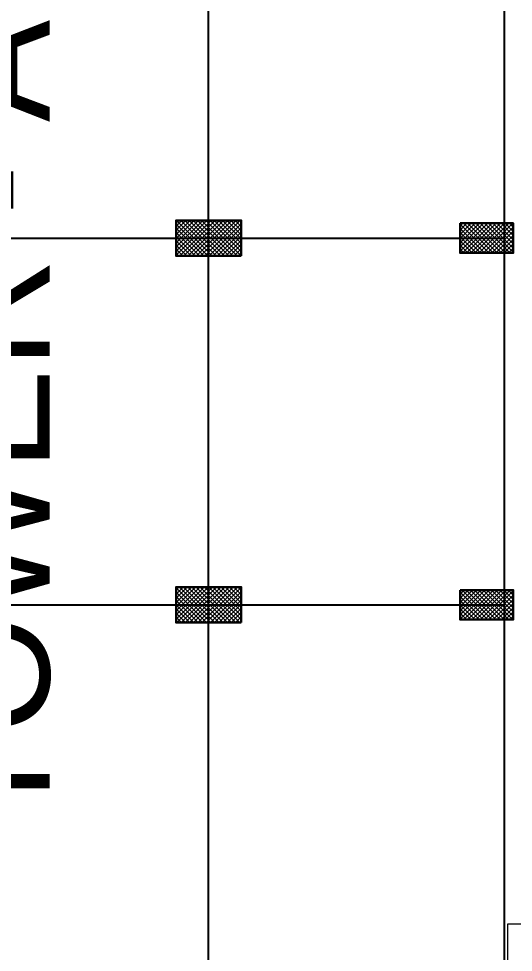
# Model space of a CAD drawing. Header units: inches. Extents: x 0 to 558, y -1 to 295.
# Drawn here: x 225.03 to 233.39, y 149.6 to 165.38 of the extents above; entities that cross this region are included whole.
import ezdxf

# ---------------------------------------------------------------- set-up
doc = ezdxf.new("R2010")
doc.units = ezdxf.units.IN
doc.header["$MEASUREMENT"] = 0
for name, color, linetype, lineweight in [('A-FINISH', 1, 'Continuous', 5), ('ars', 11, 'Continuous', 0), ('ARSIR', 31, 'Continuous', 5), ('ARSIR BETON', 8, 'Continuous', 5), ('KOL', 1, 'Continuous', 30), ('RUMPUT', 93, 'Continuous', 0)]:
    doc.layers.add(name, color=color, linetype=linetype, lineweight=lineweight)
doc.layers.add('as', color=1, linetype='Continuous', plot=False)
doc.layers.add('POLYLINE TPAK', color=4, linetype='Continuous', lineweight=20, plot=False)
doc.styles.get("Standard").update_dxf_attribs({"font": 'arial.ttf'})

# ---------------------------------------------------------------- blocks, each defined once
blk = doc.blocks.new('k1')
at = {"layer": 'ars'}
h = blk.add_hatch(dxfattribs=at)
h.set_pattern_fill('_USER', color=256, scale=0.05, angle=45, double=1, pattern_type=0)
h.set_pattern_definition([(45, (0, -5), (-0.03535534, 0.03535534), []), (135, (0, -5), (-0.03535534, -0.03535534), [])])
h.paths.add_polyline_path([(-0.3, -0.55), (0.3, -0.55), (0.3, 0.55), (-0.3, 0.55)])
at = {"layer": 'KOL'}
blk.add_lwpolyline([(-0.3, -0.55), (0.3, -0.55), (0.3, 0.55), (-0.3, 0.55)], close=True, dxfattribs=at)
blk = doc.blocks.new('k3')
at = {"layer": 'ars'}
h = blk.add_hatch(dxfattribs=at)
h.set_pattern_fill('_USER', color=256, scale=0.05, angle=45, double=1, pattern_type=0)
h.set_pattern_definition([(45, (0, -5.05), (-0.03535534, 0.03535534), []), (135, (0, -5.05), (-0.03535534, -0.03535534), [])])
h.paths.add_polyline_path([(-0.25, -0.45), (0.25, -0.45), (0.25, 0.45), (-0.25, 0.45)])
at = {"layer": 'KOL'}
blk.add_lwpolyline([(-0.25, -0.45), (0.25, -0.45), (0.25, 0.45), (-0.25, 0.45)], close=True, dxfattribs=at)
blk = doc.blocks.new('A-DAS')
at = {"layer": 'as'}
for p, q in [((0.95, 15.75), (0.95, 45.55)), ((5.95, 18.25), (5.95, 43.05)), ((-7.15, 30.65), (5.95, 30.65)), ((-7.15, 24.45), (5.95, 24.45))]:
    blk.add_line(p, q, dxfattribs=at)
at = {"layer": 'POLYLINE TPAK', "color": 3}
for points in [[(-25.35, 2.45), (24.15, 2.45), (24.15, 0.544), (30.45, 0.544), (30.45, 2.45), (36.9, 2.45), (36.9, 15.95), (5.6, 15.95), (5.6, 18.05), (5.95, 18.05), (5.95, 43.25), (5.6, 43.25), (5.6, 45.35), (36.9, 45.35), (36.9, 58.85), (30.45, 58.85), (30.45, 60.75), (24.15, 60.75), (24.15, 58.85), (-25.35, 58.85)], [(6.1, 19.05), (6, 19.05), (6, 18), (5.65, 18), (5.65, 16), (36.95, 16), (36.95, 19.05), (6.1, 19.05)]]:
    blk.add_lwpolyline(points, dxfattribs=at)
at = {"layer": 'KOL'}
for name, p, rotation in [('k1', (0.95, 30.65), 90), ('k3', (5.65, 30.65), 270), ('k1', (0.95, 24.45), 90), ('k3', (5.65, 24.45), 270)]:
    blk.add_blockref(name, p, dxfattribs=dict(at, rotation=rotation))

msp = doc.modelspace()

# ---------------------------------------------------------------- hatches: boundary and pattern name
at = {"layer": 'ARSIR'}
h = msp.add_hatch(dxfattribs=at)
h.set_pattern_fill('AR-HBONE', color=256, scale=0.003, style=0)
h.set_pattern_definition([(45, (37.0798, 226.14725), (4e-17, 0.4310523), [0.9144, -0.3048]), (135, (37.29532, 226.36278), (4e-17, 0.4310523), [0.9144, -0.3048])])
edge = h.paths.add_edge_path()
edge.add_arc((191.2828, 190.0679), 15.2, 90, 180)
edge.add_line((176.0828, 190.0679), (176.0828, 133.2715))
edge.add_arc((191.2828, 133.2715), 15.2, 180, 214.23029)
edge.add_line((178.7157, 124.7212), (179.7078, 125.3962))
edge.add_arc((191.2827, 133.2715), 14, 180, 214.23027, ccw=False)
edge.add_line((177.2828, 133.2715), (177.2828, 190.0679))
edge.add_arc((191.2828, 190.0679), 14, 90, 180, ccw=False)
edge.add_line((191.2828, 204.0679), (270.5466, 204.0679))
edge.add_arc((270.5466, 204.9086), 0.8408, 270, 359.99697)
edge.add_line((271.3873, 204.9086), (191.2828, 205.2679))
at = {"layer": 'ARSIR BETON'}
h = msp.add_hatch(dxfattribs=at)
h.set_pattern_fill('AR-HBONE', color=256, scale=0.004, style=0)
h.set_pattern_definition([(45, (37.0798, 226.14725), (6e-17, 0.5747364), [1.2192, -0.4064]), (135, (37.36716, 226.4346), (6e-17, 0.5747364), [1.2192, -0.4064])])
edge = h.paths.add_edge_path()
edge.add_arc((191.2828, 190.0679), 14, 90, 180)
edge.add_line((177.2828, 190.0679), (177.2828, 133.2715))
edge.add_arc((191.2827, 133.2715), 14, 179.99992, 263.11919)
edge.add_line((189.6055, 119.3724), (189.6055, 112.3227))
edge.add_line((189.6055, 112.3227), (189.7055, 112.3227))
edge.add_line((189.7055, 112.3227), (189.7055, 112.2227))
edge.add_line((189.7055, 112.2227), (201.7055, 112.2227))
edge.add_line((201.7055, 112.2227), (201.7055, 119.2715))
edge.add_line((201.7055, 119.2715), (380.22, 119.2715))
edge.add_arc((380.22, 133.2715), 14, 270, 360)
edge.add_line((394.22, 133.2715), (394.22, 186.8365))
edge.add_arc((380.07, 186.8365), 14.15, 0.00002, 89.99998)
edge.add_line((380.07, 200.9865), (288.3873, 200.9865))
edge.add_arc((288.3873, 203.9865), 3, 180, 270, ccw=False)
edge.add_line((285.3873, 203.9865), (285.3986, 204.9823))
edge.add_line((285.3986, 204.9823), (271.3873, 205.1475))
edge.add_line((271.3873, 205.1475), (271.3873, 204.9086))
edge.add_arc((270.5466, 204.9086), 0.8408, 270, 359.99999, ccw=False)
edge.add_line((270.5466, 204.0679), (191.2828, 204.0679))
edge = h.paths.add_edge_path()
edge.add_line((191.2672, 197.9562), (265.7566, 197.9585))
edge.add_arc((265.7568, 189.203), 8.7555, 41.343, 90.00169, ccw=False)
edge.add_line((272.3302, 194.9865), (332.5823, 194.9865))
edge.add_line((332.5823, 194.9865), (332.5823, 191.8715))
edge.add_line((332.5823, 191.8715), (340.1822, 191.8715))
edge.add_line((340.1822, 191.8715), (340.1822, 194.9865))
edge.add_line((340.1822, 194.9865), (380.07, 194.9865))
edge.add_arc((380.07, 186.8365), 8.15, 0, 90, ccw=False)
edge.add_line((388.22, 186.8365), (388.22, 163.1715))
edge.add_line((388.22, 163.1715), (388.22, 157.7117))
edge.add_line((388.22, 157.7117), (388.22, 133.2715))
edge.add_arc((380.22, 133.2715), 8, -90, 0, ccw=False)
edge.add_line((380.22, 125.2715), (191.2828, 125.2715))
edge.add_arc((191.185, 133.1732), 7.9023, 180.12317, 270.70845, ccw=False)
edge.add_line((183.2828, 133.1562), (183.2675, 189.9541))
edge.add_arc((191.2675, 189.9563), 8, 90.00169, 180.01541, ccw=False)
at = {"layer": 'RUMPUT'}
h = msp.add_hatch(dxfattribs=at)
h.set_pattern_fill('GRASS', color=256, scale=0.03, angle=356.66969, style=0)
h.set_pattern_definition([(86.6697, (37.0798, 226.14725), (-0.5066041, 0.569206), [0.142875, -0.934755]), (41.6697, (37.0798, 226.14725), (-0.5066045, 0.5692064), [0.142875, -0.619125]), (131.6697, (37.0798, 226.14725), (-0.5692064, -0.5066045), [0.142875, -0.619125])])
edge = h.paths.add_edge_path()
edge.add_line((173.8596, 124.7087), (178.5195, 124.7087))
edge.add_line((178.5195, 124.7087), (178.577, 124.7478))
edge.add_arc((191.2745, 133.269), 15.2918, 179.99042, 213.86512, ccw=False)
edge.add_line((175.9828, 133.2715), (175.9828, 190.0679))
edge.add_arc((191.2827, 190.0679), 15.2999, 89.99903, 180.00016, ccw=False)
edge.add_line((191.283, 205.3679), (269.9053, 205.0253))
edge.add_line((269.9053, 205.0253), (167.2319, 206.0181))
edge.add_line((167.2319, 206.0181), (167.521, 198.8985))
edge.add_line((167.521, 198.8985), (170.7477, 161.1323))
edge.add_line((170.7477, 161.1323), (173.8596, 124.7087))

# ---------------------------------------------------------------- block references
msp.add_blockref('A-DAS', (227.2873, 131.0215))

# ---------------------------------------------------------------- texts
at = {"layer": 'A-FINISH', "insert": (225.5736, 151.7), "char_height": 1.853143, "attachment_point": 7, "rotation": 90}
msp.add_mtext('{\\fArial|b0|i0|c0|p18;TOWER - A}', dxfattribs=at)

doc.saveas('drawing.dxf')
